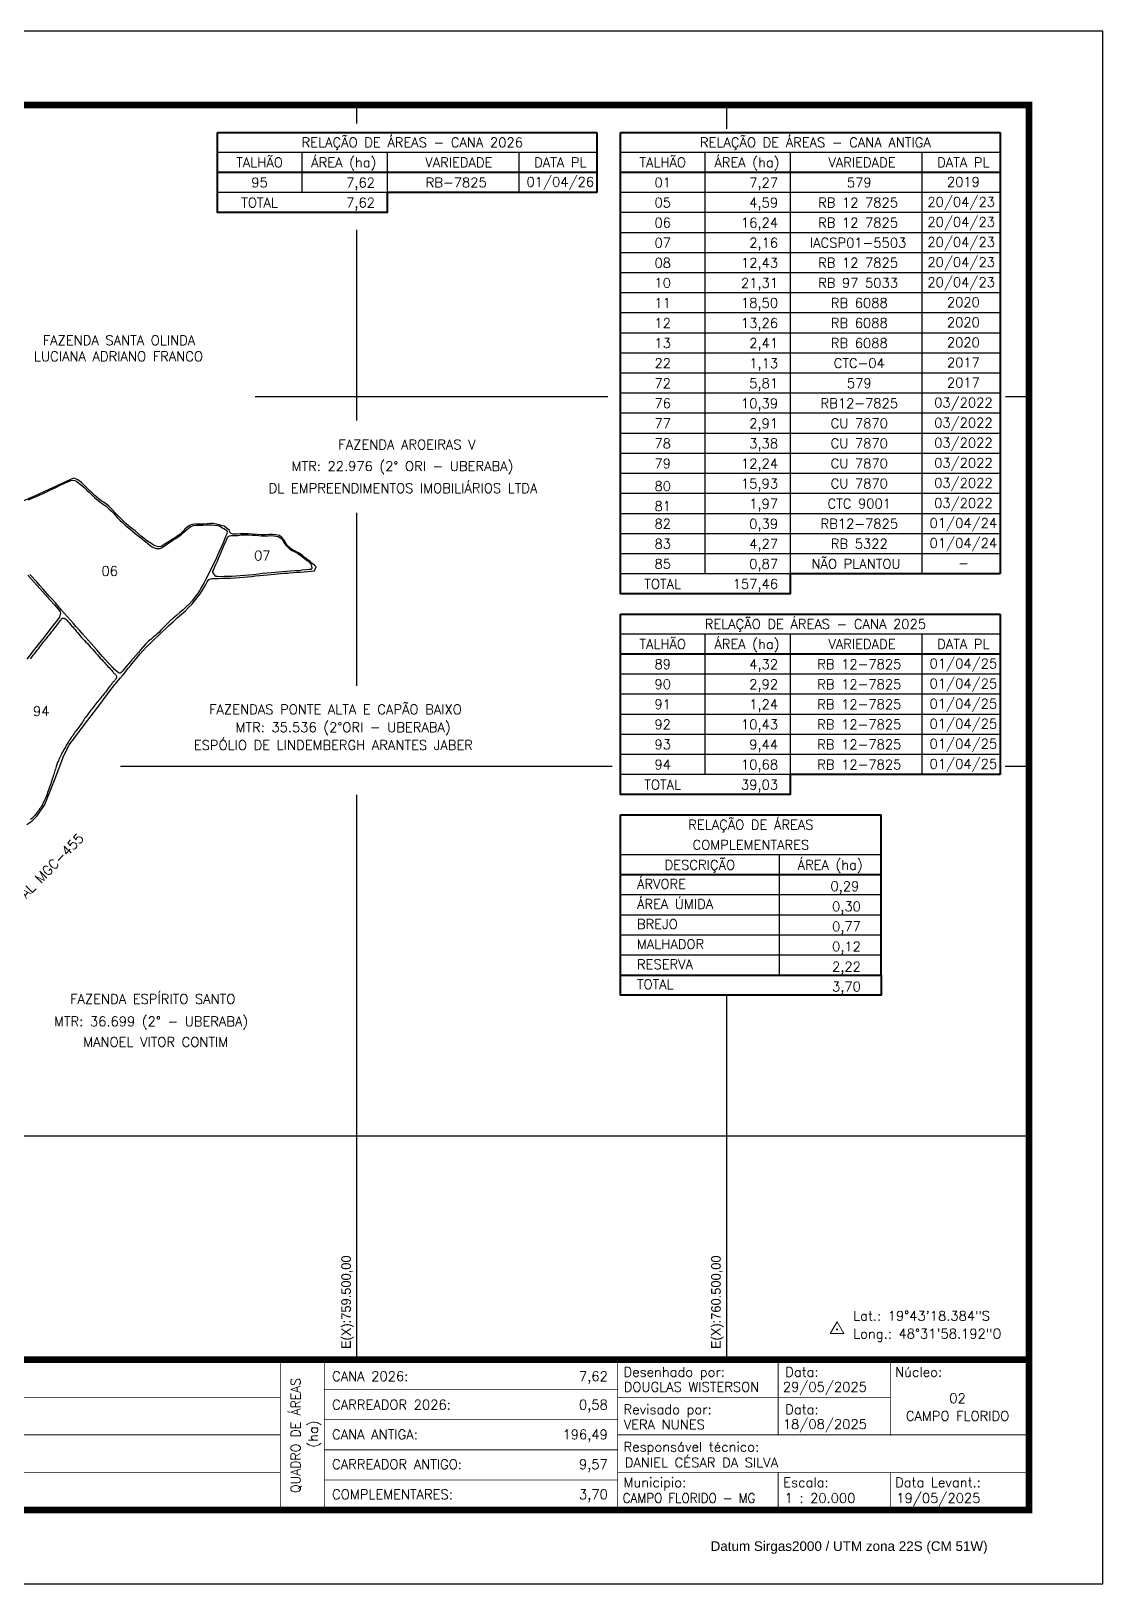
# Model space of a CAD drawing. Header units: feet. Extents: x 755577 to 761517, y 7815288 to 7819488.
# Drawn here: x 758619 to 761517, y 7815288 to 7819488 of the extents above; entities that cross this region are included whole.
import ezdxf
from ezdxf.enums import TextEntityAlignment as Align

# ---------------------------------------------------------------- set-up
doc = ezdxf.new("R2010")
doc.units = ezdxf.units.FT
doc.header["$MEASUREMENT"] = 0
doc.linetypes.add('LIN0', pattern=[0])
for name, color, linetype in [('0114000209', 1, 'Continuous'), ('0114000209006', 5, 'Continuous'), ('0114000209007', 5, 'Continuous'), ('0114000209008', 5, 'Continuous'), ('MALHA', 8, 'Continuous'), ('MARGEM', 5, 'Continuous'), ('QUADRO_DE_AREAS_CANA_2025', 7, 'Continuous'), ('QUADRO_DE_AREAS_CANA_ANTIGA', 7, 'Continuous'), ('QUADRO_DE_AREAS_COMPLEMENTARES', 7, 'Continuous'), ('TEXTO', 7, 'Continuous'), ('TEXTO_CONFRONTANTE', 7, 'Continuous')]:
    doc.layers.add(name, color=color, linetype=linetype)
doc.layers.add('0114000209094', color=5, linetype='Continuous', lineweight=25)
doc.styles.add('marcelo', font='arial.ttf')
doc.styles.add('Simplex', font='simplex.shx')

msp = doc.modelspace()

# ---------------------------------------------------------------- linework, layer by layer
at = {"layer": '0114000209'}
msp.add_lwpolyline([(758608.3, 7817342.4), (758621.1, 7817351.1), (758635.6, 7817366), (758656.8, 7817396.3), (758668.5, 7817425.6), (758685.9, 7817471.4), (758706, 7817524.6), (758722.3, 7817557.2), (758737.4, 7817577.7), (758763.4, 7817612.4), (758800.1, 7817659.9), (758830.5, 7817701), (758845.4, 7817720.4), (758861.4, 7817738.9), (758868.4, 7817747.1), (758875.4, 7817756), (758882, 7817764.6), (758889.2, 7817773.3), (758897, 7817783), (758905.1, 7817792.7), (758913.4, 7817802.4), (758922.2, 7817812.6), (758932.3, 7817823.2), (758942.8, 7817833.9), (758953.3, 7817843.8), (758962.7, 7817852.3), (758971.6, 7817861), (758981.5, 7817870.4), (758991.9, 7817880.5), (759003.1, 7817890.7), (759014.6, 7817901.1), (759026.3, 7817911), (759036.6, 7817920.3), (759045.3, 7817928.7), (759052.7, 7817936.3), (759059.8, 7817944.5), (759067.6, 7817954.5), (759076.2, 7817966.2), (759083.7, 7817977.9), (759090.6, 7817989.4), (759095.7, 7817998.8), (759100.3, 7818004.4), (759104.3, 7818006.6), (759108.6, 7818007.4), (759116.4, 7818007.8), (759125.5, 7818007.8), (759136, 7818008), (759146.7, 7818008), (759158, 7818008.4), (759170.3, 7818009.2), (759182.7, 7818010.1), (759194.3, 7818011.3), (759204.7, 7818012.2), (759215, 7818013.1), (759226.2, 7818014.3), (759237.3, 7818015.5), (759248, 7818016.5), (759258.2, 7818017.4), (759277.5, 7818019.4), (759294, 7818020.8), (759302.4, 7818021.8), (759308.8, 7818022.1), (759312.2, 7818022.2), (759318.9, 7818022.6), (759328.6, 7818023.4), (759338.6, 7818024.2), (759347.7, 7818024.7), (759357.6, 7818025.6), (759367.5, 7818026.5), (759377, 7818027.3), (759385.4, 7818028.2), (759389.9, 7818039.4), (759385.3, 7818043.4), (759379.6, 7818048.3), (759374, 7818053.3), (759368, 7818057.6), (759362.7, 7818061.7), (759358.2, 7818064.5), (759354.3, 7818068.9), (759349.3, 7818072.8), (759342.7, 7818076.9), (759333.7, 7818081.8), (759326.1, 7818085.4), (759318.8, 7818090.4), (759312.8, 7818095.5), (759307.9, 7818102.6), (759303.3, 7818110.9), (759297.6, 7818118.2), (759290.6, 7818123.9), (759281, 7818125.7), (759271.7, 7818126.1), (759263.4, 7818126.6), (759252.7, 7818125.7), (759241.3, 7818125.7), (759230.3, 7818126.7), (759218.3, 7818127.8), (759205.9, 7818128.4), (759194.7, 7818128.6), (759185, 7818128.1), (759176.5, 7818127.7), (759170.4, 7818127.4), (759164.6, 7818127.5), (759159.9, 7818129.2), (759156.6, 7818132.6), (759156.2, 7818136.9), (759141.7, 7818148.9), (759136.3, 7818150.2), (759128.5, 7818152.8), (759120, 7818154.8), (759111.5, 7818156.3), (759103.4, 7818156.1), (759095.3, 7818155.2), (759086.9, 7818154.7), (759077.9, 7818154.4), (759069.9, 7818154.1), (759062.5, 7818154.1), (759054.6, 7818153.5), (759047.5, 7818150.6), (759041.3, 7818146.2), (759035.4, 7818140.8), (759030.6, 7818135.1), (759026, 7818130.8), (759022.4, 7818127.7), (759017.2, 7818123.6), (759009.5, 7818118.8), (759001.7, 7818114), (758992.3, 7818107.8), (758983.6, 7818102.1), (758976.7, 7818097.6), (758970.8, 7818094.3), (758964.2, 7818093.5), (758957.7, 7818095.1), (758950.6, 7818098), (758942.9, 7818102.7), (758934.4, 7818108.7), (758926.4, 7818114.5), (758918.2, 7818120.8), (758909.5, 7818128), (758900.4, 7818136), (758890.9, 7818143.2), (758882.7, 7818150), (758875.9, 7818156.5), (758868.2, 7818163.4), (758860.4, 7818171.3), (758852.7, 7818178.8), (758845.8, 7818186.1), (758838.4, 7818193.8), (758829.4, 7818202.7), (758819.4, 7818210.9), (758809.3, 7818217.8), (758791.9, 7818232.2), (758764.9, 7818258), (758755.7, 7818267), (758746.1, 7818274), (758737.6, 7818277.8), (758734.3, 7818279.2), (758677.1, 7818252.8), (758630.7, 7818231.5), (758590.6, 7818213.8)], dxfattribs=at)
at = {"layer": '0114000209006'}
msp.add_lwpolyline([(758612.1, 7818220.4), (758622.4, 7818224.6), (758631.9, 7818228.7), (758640.9, 7818232.6), (758650, 7818236.6), (758659.2, 7818240.9), (758668.6, 7818245.4), (758678.3, 7818250.1), (758688.3, 7818254.9), (758697.9, 7818259.8), (758706.2, 7818263.9), (758720.7, 7818269.7), (758726.9, 7818272.2), (758732.5, 7818273), (758737.3, 7818272.3), (758743.1, 7818269.8), (758748.9, 7818265.7), (758755.5, 7818259.8), (758762.5, 7818253.4), (758769.8, 7818246.8), (758776.9, 7818240), (758784.4, 7818232.9), (758792.1, 7818226), (758799.5, 7818219.7), (758806.6, 7818213.8), (758814.2, 7818208.4), (758822.2, 7818202.8), (758830, 7818195.9), (758837, 7818189.6), (758842.6, 7818184.1), (758847.7, 7818178.1), (758853.1, 7818171.8), (758859.4, 7818165.3), (758866.3, 7818158.8), (758873.3, 7818152.9), (758879.6, 7818147.3), (758886.2, 7818141.5), (758901, 7818129.2), (758914.8, 7818118.1), (758921.3, 7818113.1), (758928.3, 7818107.3), (758935.4, 7818101.8), (758941.8, 7818097), (758946.9, 7818093.3), (758952.4, 7818090.4), (758957.9, 7818088.6), (758963.3, 7818088.2), (758968.3, 7818089), (758973.8, 7818091.2), (758980.3, 7818095.4), (758988.6, 7818100.9), (758996.6, 7818106.2), (759002.9, 7818110.9), (759010.4, 7818116), (759018, 7818120.8), (759025.2, 7818125.9), (759031.7, 7818131.8), (759038.3, 7818138.2), (759045, 7818144), (759051.7, 7818148.5), (759058.9, 7818150.9), (759067.1, 7818151.5), (759075, 7818151.6), (759083.8, 7818151.8), (759092.8, 7818152.4), (759101.4, 7818152.7), (759109, 7818152.6), (759116.4, 7818151.9), (759124.3, 7818150.7), (759131.1, 7818148.1), (759135.9, 7818144.9), (759140.4, 7818142.5), (759144.6, 7818139.7), (759146.5, 7818138), (759149.7, 7818135.3), (759148.5, 7818128.5), (759146.1, 7818123), (759143.4, 7818115.6), (759139.4, 7818106), (759134.3, 7818094.2), (759128.8, 7818081.9), (759123.4, 7818070.2), (759118.5, 7818059.3), (759113.6, 7818049.1), (759103.2, 7818028.1), (759092.8, 7818007.1), (759087.1, 7817996.6), (759081.4, 7817986.2), (759075.3, 7817975.8), (759069, 7817965.7), (759062.2, 7817956.6), (759054.9, 7817947.3), (759046.5, 7817938.2), (759038.2, 7817930.1), (759030.3, 7817923.1), (759021.7, 7817915.6), (759012.6, 7817907.6), (759003.7, 7817899.8), (758994.8, 7817891.8), (758986.2, 7817883.9), (758977.9, 7817875.5), (758970.6, 7817867.9), (758964.7, 7817861.6), (758959.4, 7817856.7), (758955.5, 7817853.5), (758950.7, 7817849.3), (758943.8, 7817843.6), (758936.3, 7817836.8), (758929.1, 7817829.5), (758922.4, 7817822.3), (758916.1, 7817815), (758909.5, 7817807.6), (758888.9, 7817783.8), (758872.2, 7817763.7), (758867.3, 7817758), (758863.4, 7817753.6), (758860.4, 7817751.2), (758858.1, 7817751), (758855.3, 7817752.4), (758850.9, 7817755.7), (758845, 7817761.1), (758838.3, 7817768.5), (758829.8, 7817777.4), (758812.7, 7817796.5), (758796.3, 7817815.6), (758788.9, 7817823.2), (758774.2, 7817840.2), (758758.4, 7817857.9), (758749.9, 7817867.7), (758741.5, 7817877), (758733.9, 7817885.8), (758709.9, 7817912.5), (758701.7, 7817922.2), (758693.4, 7817932.1), (758685.2, 7817941.3), (758676.9, 7817950.5), (758668.7, 7817959.8), (758651.7, 7817978.9), (758643.5, 7817988.4), (758634.8, 7817998.2), (758616.4, 7818018.6)], dxfattribs=at)
at = {"layer": '0114000209007'}
msp.add_lwpolyline([(759164.8, 7818123.6), (759171.3, 7818123.6), (759178.7, 7818124.1), (759187.6, 7818125.2), (759196.8, 7818126), (759207.2, 7818125.6), (759217.2, 7818125), (759226.5, 7818124.5), (759234.5, 7818123.6), (759241.3, 7818122.9), (759247.6, 7818122.6), (759254.6, 7818122.7), (759260.6, 7818123), (759267.9, 7818123.5), (759275.4, 7818123.2), (759281.8, 7818122.4), (759287.2, 7818120.7), (759292.3, 7818118.1), (759296.9, 7818114.6), (759300.2, 7818110.1), (759303.1, 7818104.8), (759307.3, 7818098.7), (759312.9, 7818092.8), (759318, 7818087.5), (759325.4, 7818083.4), (759332.2, 7818079.7), (759339.5, 7818075.6), (759346.1, 7818071.7), (759352.1, 7818067.1), (759357.6, 7818062.4), (759363.2, 7818058.2), (759367.4, 7818054.9), (759371, 7818051.8), (759374.1, 7818049.1), (759375.7, 7818046.9), (759376.7, 7818044.1), (759377.4, 7818041), (759378.4, 7818037.5), (759378.7, 7818035), (759377.7, 7818032.7), (759375.7, 7818032), (759371.3, 7818031.7), (759363, 7818030.8), (759352.7, 7818029.9), (759343.2, 7818028.6), (759333.1, 7818028), (759321.2, 7818027.3), (759309.9, 7818026.2), (759299.5, 7818025.3), (759288.9, 7818024.6), (759279.3, 7818023.5), (759269, 7818022.7), (759257.2, 7818022), (759245.7, 7818020.6), (759234, 7818019.2), (759221.1, 7818017.4), (759209.1, 7818016.2), (759196.9, 7818015.5), (759184.3, 7818014.6), (759172.8, 7818013.6), (759162.7, 7818013), (759152.3, 7818012.6), (759141.2, 7818012.5), (759130.4, 7818012.4), (759123.7, 7818012.5), (759119.8, 7818012.6), (759117.7, 7818013.4), (759115.8, 7818016.1), (759113.2, 7818020.1), (759111, 7818023.7), (759110.9, 7818026.9), (759112.2, 7818030.2), (759115.3, 7818036.8), (759119.2, 7818045.3), (759123.2, 7818054.6), (759127.2, 7818064.3), (759131.7, 7818074.4), (759136.1, 7818084.7), (759140, 7818094.4), (759143.9, 7818103.7), (759147.4, 7818111.4), (759149.7, 7818116.4), (759151.5, 7818120), (759154.2, 7818121.9), (759156.1, 7818122.6), (759160.3, 7818123.5)], close=True, dxfattribs=at)
at = {"layer": '0114000209008'}
msp.add_lwpolyline([(758610.7, 7818016.4), (758635.2, 7817989.4), (758657.2, 7817964.5), (758670.7, 7817949.3), (758682.5, 7817936.5), (758692.5, 7817924.8), (758696.3, 7817920.4), (758698.1, 7817917.2), (758698.7, 7817913.9), (758698.2, 7817910), (758697.3, 7817906.3), (758695.8, 7817902.9), (758692.8, 7817898.2), (758688.6, 7817892.9), (758683.8, 7817886.7), (758677.5, 7817878.5), (758670.3, 7817869.1), (758654.4, 7817848.8), (758638.5, 7817828.6), (758622.5, 7817808.3), (758607.9, 7817789.1)], dxfattribs=at)
at = {"layer": '0114000209094'}
msp.add_lwpolyline([(758617.5, 7817790.2), (758621.2, 7817795), (758624.8, 7817799.7), (758628.7, 7817804), (758632.4, 7817808.5), (758635.8, 7817813.2), (758639.1, 7817817.7), (758642.5, 7817822.2), (758645.9, 7817826.5), (758649.4, 7817830.8), (758652.5, 7817834.9), (758655.7, 7817838.6), (758658.8, 7817842.3), (758662, 7817846.2), (758665.1, 7817850.3), (758668.4, 7817854.5), (758671.8, 7817858.7), (758674.9, 7817862.9), (758678.2, 7817867), (758681.5, 7817871), (758684.7, 7817875.1), (758688, 7817879.3), (758691.2, 7817883.3), (758693.9, 7817887), (758696.4, 7817890.4), (758698.6, 7817893.5), (758700.4, 7817896.1), (758701.8, 7817898.2), (758703.3, 7817899.5), (758704.9, 7817900.2), (758706.8, 7817900.3), (758708.6, 7817899.9), (758710.7, 7817898.9), (758713, 7817897.1), (758715.7, 7817894.5), (758718.8, 7817891.1), (758722.3, 7817887.4), (758725.8, 7817883.5), (758729, 7817879.8), (758732, 7817876.4), (758735.1, 7817873), (758738.3, 7817869.3), (758741.6, 7817865.4), (758745, 7817861.2), (758748.4, 7817856.9), (758752, 7817852.6), (758755.7, 7817848.2), (758759.7, 7817843.9), (758763.8, 7817839.8), (758767.8, 7817835.7), (758771.7, 7817831.5), (758775.6, 7817827.2), (758779.5, 7817822.8), (758783.3, 7817818.4), (758787.1, 7817814.2), (758790.8, 7817810.1), (758794.6, 7817805.7), (758798.6, 7817801.3), (758802.5, 7817796.9), (758806.5, 7817792.4), (758810.4, 7817788.1), (758814, 7817784.2), (758817.5, 7817780.4), (758820.9, 7817776.6), (758824.2, 7817773), (758827.3, 7817769.5), (758830.3, 7817766.4), (758833, 7817763.5), (758835.2, 7817761), (758837.6, 7817758.5), (758839.7, 7817756.2), (758841.2, 7817754.4), (758842.6, 7817752.7), (758844, 7817750.9), (758845.8, 7817749.2), (758847.2, 7817747.5), (758848.2, 7817745.9), (758849.2, 7817744.2), (758850.1, 7817742.3), (758850.4, 7817740.6), (758850.5, 7817739.2), (758850, 7817737.5), (758848.9, 7817735.7), (758847.4, 7817734), (758846, 7817732.4), (758844.5, 7817730.8), (758843, 7817729.3), (758841.5, 7817727.7), (758840.1, 7817726.1), (758838.8, 7817724.8), (758838.1, 7817723.3), (758837.2, 7817722), (758836.6, 7817720.9), (758835.9, 7817720), (758835.1, 7817719.2), (758834.7, 7817718.8), (758833.6, 7817717.5), (758832.3, 7817715.9), (758830.8, 7817713.9), (758829.1, 7817711.6), (758827.2, 7817709), (758825.1, 7817706.3), (758822.9, 7817703.4), (758820.6, 7817700.3), (758817.9, 7817697), (758815.2, 7817693.6), (758812.7, 7817690.3), (758810.1, 7817687.3), (758807.8, 7817684.3), (758805.4, 7817681.3), (758802.7, 7817678.3), (758799.9, 7817675.1), (758797.1, 7817671.7), (758794.4, 7817668.3), (758791.6, 7817664.8), (758788.9, 7817661.3), (758786.4, 7817657.9), (758783.8, 7817654.5), (758781.1, 7817651.1), (758778.6, 7817647.9), (758776.2, 7817645), (758773.9, 7817641.9), (758771.5, 7817638.6), (758768.8, 7817635.2), (758766.3, 7817631.7), (758764.1, 7817628.6), (758762, 7817625.5), (758760.1, 7817622.3), (758758.1, 7817619.1), (758756, 7817615.7), (758753.5, 7817612.3), (758751.1, 7817609), (758748.6, 7817605.5), (758746, 7817601.9), (758743.1, 7817598.4), (758740.4, 7817595), (758738.1, 7817591.5), (758735.9, 7817588.2), (758733.5, 7817584.6), (758731, 7817581), (758728.2, 7817577.2), (758725.5, 7817573.3), (758722.8, 7817569.5), (758720.2, 7817565.5), (758717.9, 7817561.3), (758715.5, 7817557.2), (758713, 7817553.1), (758710.7, 7817548.9), (758708.3, 7817544.7), (758706, 7817540.6), (758703.7, 7817536.5), (758701.5, 7817532.5), (758699.5, 7817528.7), (758697.7, 7817524.9), (758696.2, 7817521.1), (758694.8, 7817517.5), (758693.4, 7817514.4), (758692, 7817511.9), (758691, 7817509.8), (758690.1, 7817507.3), (758689, 7817504.7), (758688.1, 7817501.8), (758687, 7817498.7), (758686, 7817495.4), (758685, 7817492.1), (758684, 7817488.6), (758683, 7817484.9), (758682, 7817481.2), (758680.8, 7817477.4), (758679.5, 7817473.4), (758678.2, 7817469.3), (758676.8, 7817465.4), (758675.3, 7817461.1), (758674, 7817456.7), (758672.5, 7817452.2), (758670.9, 7817447.6), (758669.3, 7817442.8), (758667.4, 7817437.8), (758665.8, 7817433.1), (758664.2, 7817428.6), (758662.5, 7817424.1), (758660.8, 7817419.7), (758659.1, 7817415.6), (758657.5, 7817411.9), (758655.7, 7817408.3), (758654, 7817404.7), (758652.4, 7817401.4), (758650.9, 7817398.1), (758649.2, 7817394.6), (758647.3, 7817391.4), (758645.4, 7817388.4), (758643.5, 7817385.5), (758641.4, 7817382.3), (758639.2, 7817379.3), (758636.8, 7817376.1), (758634.2, 7817372.9), (758631.6, 7817369.6), (758629.1, 7817366.5), (758626.6, 7817363.6), (758623.9, 7817361), (758621.1, 7817358.4), (758618.2, 7817355.8)], dxfattribs=at)
at = {"layer": 'MALHA'}
for points in [[(759500, 7819238.5), (759500, 7819288.1)], [(760500, 7819223.8), (760500, 7819288.1)], [(759500, 7818435), (759500, 7818950.2)], [(759225, 7818500), (760178.7, 7818500)], [(761253.6, 7818500), (761317.2, 7818500)], [(759500, 7817717.6), (759500, 7818184.8)], [(758860.7, 7817500), (760190.4, 7817500)], [(761253.2, 7817500), (761317.2, 7817500)], [(759500, 7815894.7), (759500, 7817422.7)], [(760500, 7815894.7), (760500, 7816880.1)], [(758047.1, 7816500), (761317.2, 7816500)]]:
    msp.add_lwpolyline(points, dxfattribs=at)
at = {"layer": 'MARGEM', "color": 174, "linetype": 'LIN0', "flags": 128}
msp.add_lwpolyline([(761517.2, 7819488.1), (755577.2, 7819488.1), (755577.2, 7815288.1), (761517.2, 7815288.1)], close=True, dxfattribs=at)
at = {"layer": 'MARGEM', "color": 174, "linetype": 'LIN0', "const_width": 18.2, "flags": 128}
for points in [[(761317.2, 7819288.1), (755777.2, 7819288.1), (755777.2, 7815488.1), (761317.2, 7815488.1)], [(757517.2, 7815894.7), (761317.2, 7815894.7), (761317.2, 7815488.1), (757517.2, 7815488.1)]]:
    msp.add_lwpolyline(points, close=True, dxfattribs=at)
at = {"layer": 'MARGEM', "color": 174, "linetype": 'LIN0', "const_width": 2.02, "flags": 128}
for points in [[(759293.5, 7815894.7), (759293.5, 7815493.1)], [(759412, 7815894.7), (759412, 7815493.1)], [(760205.3, 7815894.7), (760205.3, 7815493.1)], [(760639.2, 7815691.4), (760639.2, 7815894.7)], [(760942.6, 7815691.4), (760942.6, 7815894.7)], [(758000.4, 7815793.1), (759293.5, 7815793.1)], [(759412, 7815813.4), (760205.3, 7815813.4)], [(760205.3, 7815793.1), (760942.6, 7815793.1)], [(759412, 7815732.1), (760205.3, 7815732.1)], [(758000.4, 7815691.4), (759293.5, 7815691.4)], [(760205.3, 7815691.4), (761317.5, 7815691.4)], [(759412, 7815650.8), (760205.3, 7815650.8)], [(757517.2, 7815589.8), (759293.5, 7815589.8)], [(759412, 7815569.4), (760205.3, 7815569.4)], [(760205.3, 7815589.8), (761317.4, 7815589.8)], [(760639.2, 7815589.8), (760639.2, 7815489)], [(760942.6, 7815589.8), (760942.6, 7815489)]]:
    msp.add_lwpolyline(points, dxfattribs=at)
at = {"layer": 'QUADRO_DE_AREAS_CANA_2025', "color": 174, "linetype": 'ByBlock', "lineweight": 40}
for p, q in [((759123.3, 7819214.2), (760149.3, 7819214.2)), ((759123.3, 7819051.3), (759123.3, 7819214.2)), ((760149.3, 7819214.2), (760149.3, 7819051.3)), ((760149.3, 7819105.6), (759123.3, 7819105.6)), ((760213.1, 7817911.4), (761239.1, 7817911.4)), ((760213.1, 7817477.2), (760213.1, 7817911.4)), ((761239.1, 7817911.4), (761239.1, 7817477.2)), ((761239.1, 7817802.9), (760213.1, 7817802.9))]:
    msp.add_line(p, q, dxfattribs=at)
at = {"layer": 'QUADRO_DE_AREAS_CANA_2025', "linetype": 'Continuous'}
for p, q in [((760149.3, 7819159.9), (759123.3, 7819159.9)), ((759351, 7819159.9), (759351, 7819051.3)), ((759938.1, 7819159.9), (759938.1, 7819051.3)), ((761239.1, 7817857.1), (760213.1, 7817857.1)), ((760440.8, 7817857.1), (760440.8, 7817477.2)), ((761027.9, 7817857.1), (761027.9, 7817477.2)), ((761239.1, 7817748.6), (760213.1, 7817748.6)), ((761239.1, 7817694.3), (760213.1, 7817694.3)), ((761239.1, 7817640), (760213.1, 7817640)), ((761239.1, 7817585.7), (760213.1, 7817585.7)), ((761239.1, 7817531.4), (760213.1, 7817531.4))]:
    msp.add_line(p, q, dxfattribs=at)
for points in [[(759582.1, 7819159.9), (759582.1, 7819051.3)], [(759582.1, 7819051.3), (759123.3, 7819051.3)], [(760671.9, 7817857.1), (760671.9, 7817477.2)], [(760671.9, 7817477.2), (760213.1, 7817477.2)]]:
    msp.add_lwpolyline(points, dxfattribs=at)
at = {"layer": 'QUADRO_DE_AREAS_CANA_2025', "color": 174, "linetype": 'ByBlock', "lineweight": 40}
for points in [[(760149.3, 7819051.3), (759582.1, 7819051.3), (759582.1, 7818997.1), (759123.3, 7818997.1), (759123.3, 7819051.3)], [(761239.1, 7817477.2), (760671.9, 7817477.2), (760671.9, 7817422.9), (760213.1, 7817422.9), (760213.1, 7817477.2)]]:
    msp.add_lwpolyline(points, dxfattribs=at)
at = {"layer": 'QUADRO_DE_AREAS_CANA_ANTIGA', "color": 174, "linetype": 'ByBlock', "lineweight": 40}
for p, q in [((760213.1, 7819214.2), (761239.1, 7819214.2)), ((760213.1, 7818020), (760213.1, 7819214.2)), ((761239.1, 7819214.2), (761239.1, 7818020)), ((761239.1, 7819105.6), (760213.1, 7819105.6))]:
    msp.add_line(p, q, dxfattribs=at)
at = {"layer": 'QUADRO_DE_AREAS_CANA_ANTIGA', "linetype": 'Continuous'}
for p, q in [((761239.1, 7819159.9), (760213.1, 7819159.9)), ((760440.8, 7819159.9), (760440.8, 7818020)), ((761027.9, 7819159.9), (761027.9, 7818020)), ((761239.1, 7819051.3), (760213.1, 7819051.3)), ((761239.1, 7818997.1), (760213.1, 7818997.1)), ((761239.1, 7818942.8), (760213.1, 7818942.8)), ((761239.1, 7818888.5), (760213.1, 7818888.5)), ((761239.1, 7818834.2), (760213.1, 7818834.2)), ((761239.1, 7818779.9), (760213.1, 7818779.9)), ((761239.1, 7818725.7), (760213.1, 7818725.7)), ((761239.1, 7818671.4), (760213.1, 7818671.4)), ((761239.1, 7818617.1), (760213.1, 7818617.1)), ((761239.1, 7818562.8), (760213.1, 7818562.8)), ((761239.1, 7818508.5), (760213.1, 7818508.5)), ((761239.1, 7818454.2), (760213.1, 7818454.2)), ((761239.1, 7818400), (760213.1, 7818400)), ((761239.1, 7818345.7), (760213.1, 7818345.7)), ((761239.1, 7818291.4), (760213.1, 7818291.4)), ((761239.1, 7818237.1), (760213.1, 7818237.1)), ((761239.1, 7818182.8), (760213.1, 7818182.8)), ((761239.1, 7818128.6), (760213.1, 7818128.6)), ((761239.1, 7818074.3), (760213.1, 7818074.3))]:
    msp.add_line(p, q, dxfattribs=at)
for points in [[(760671.9, 7819159.9), (760671.9, 7818020)], [(760671.9, 7818020), (760213.1, 7818020)]]:
    msp.add_lwpolyline(points, dxfattribs=at)
at = {"layer": 'QUADRO_DE_AREAS_CANA_ANTIGA', "color": 174, "linetype": 'ByBlock', "lineweight": 40}
msp.add_lwpolyline([(761239.1, 7818020), (760671.9, 7818020), (760671.9, 7817965.7), (760213.1, 7817965.7), (760213.1, 7818020)], dxfattribs=at)
at = {"layer": 'QUADRO_DE_AREAS_COMPLEMENTARES', "color": 174, "linetype": 'ByBlock', "lineweight": 40}
for p, q in [((760213.1, 7817368.6), (760917.6, 7817368.6)), ((760213.1, 7816934.3), (760213.1, 7817368.6)), ((760917.6, 7816934.3), (760917.6, 7817368.6)), ((760917.6, 7817205.8), (760213.1, 7817205.8))]:
    msp.add_line(p, q, dxfattribs=at)
at = {"layer": 'QUADRO_DE_AREAS_COMPLEMENTARES', "linetype": 'Continuous'}
for p, q in [((760917.6, 7817260), (760213.1, 7817260)), ((760642, 7817260), (760642, 7816934.3)), ((760917.6, 7817151.5), (760213.1, 7817151.5)), ((760917.6, 7817097.2), (760213.1, 7817097.2)), ((760917.6, 7817042.9), (760213.1, 7817042.9)), ((760917.6, 7816988.6), (760213.1, 7816988.6))]:
    msp.add_line(p, q, dxfattribs=at)
at = {"layer": 'QUADRO_DE_AREAS_COMPLEMENTARES', "color": 174, "linetype": 'ByBlock', "lineweight": 40}
msp.add_lwpolyline([(760213.1, 7816934.3), (760917.6, 7816934.3), (760917.6, 7816880.1), (760213.1, 7816880.1)], close=True, dxfattribs=at)
at = {"layer": 'TEXTO', "color": 7, "lineweight": 9, "flags": 128}
msp.add_lwpolyline([(760780.2, 7815965.9), (760816.4, 7815965.9), (760798.3, 7815997.2)], close=True, dxfattribs=at)
at = {"layer": 'TEXTO', "color": 7, "lineweight": 9, "const_width": 2.83, "flags": 128}
msp.add_lwpolyline([(760796.9, 7815976.4, -1), (760799.7, 7815976.4, -1)], format="xyb", close=True, dxfattribs=at)

# ---------------------------------------------------------------- texts
at = {"layer": 'MALHA'}
for s, p in [('E(X):759.500,00', (759491.8, 7815923.4)), ('E(X):760.500,00', (760491.8, 7815923.4))]:
    msp.add_text(s, height=26, rotation=90, dxfattribs=at).set_placement(p, align=Align.BOTTOM_LEFT)
at = {"layer": 'MARGEM', "color": 7, "linetype": 'Continuous', "lineweight": 9}
for s, style, p in [('Desenhado por:', 'Simplex', (760221.1, 7815874.5)), ('Data:', 'Simplex', (760658.3, 7815874.5)), ('Núcleo:', 'Simplex', (760955.3, 7815874.5)), ('Revisado por:', 'Simplex', (760221.1, 7815773.3)), ('Data:', 'Simplex', (760658.3, 7815773.3)), ('Responsável técnico:', 'Simplex', (760221.1, 7815672)), ('Municipio:', 'Simplex', (760221.1, 7815575.8)), ('Escala:', 'Simplex', (760653.1, 7815575.8)), ('Data Levant.:', 'Simplex', (760955.3, 7815575.8)), ('Datum Sirgas2000 / UTM zona 22S (CM 51W)', 'marcelo', (760456.6, 7815403.4))]:
    msp.add_text(s, height=26, dxfattribs=dict(at, style=style)).set_placement(p, align=Align.TOP_LEFT)
at = {"layer": 'MARGEM', "color": 7, "linetype": 'Continuous', "style": 'Simplex', "width": 0.95}
msp.add_text('QUADRO DE ÁREAS', height=26, rotation=90, dxfattribs=at).set_placement((759334.6, 7815689.5), align=Align.MIDDLE_CENTER)
at = {"layer": 'MARGEM', "color": 7, "linetype": 'Continuous', "style": 'Simplex'}
for s, p in [('CANA 2026:', (759433.2, 7815863)), ('DOUGLAS WISTERSON', (760221.6, 7815834.1)), ('29/05/2025', (760651.8, 7815834.1)), ('CARREADOR 2026:', (759433.2, 7815786)), ('18/08/2025', (760651.8, 7815733.3)), ('CANA ANTIGA:', (759433.2, 7815705.4)), ('VERA NUNES', (760221.6, 7815732.4)), ('CARREADOR ANTIGO:', (759433.2, 7815624.8)), ('DANIEL CÉSAR DA SILVA', (760224.5, 7815629.6)), ('COMPLEMENTARES:', (759433.2, 7815543.5)), ('1 : 20.000', (760656.5, 7815533.4)), ('19/05/2025', (760958.7, 7815533.4))]:
    msp.add_text(s, height=26, dxfattribs=at).set_placement(p, align=Align.TOP_LEFT)
for s, p in [('7,62', (760178.7, 7815863)), ('0,58', (760178.7, 7815786)), ('196,49', (760178.7, 7815705.4)), ('9,57', (760178.7, 7815624.8)), ('3,70', (760178.7, 7815543.5))]:
    msp.add_text(s, height=26, dxfattribs=at).set_placement(p, align=Align.TOP_RIGHT)
for s, p in [('02', (761124.3, 7815790.4)), ('CAMPO FLORIDO', (761124.3, 7815742.4))]:
    msp.add_text(s, height=26, dxfattribs=at).set_placement(p, align=Align.MIDDLE_CENTER)
msp.add_text('(ha)', height=26, rotation=90, dxfattribs=at).set_placement((759382.1, 7815693.5), align=Align.MIDDLE_CENTER)
at = {"layer": 'MARGEM', "color": 7, "linetype": 'Continuous', "style": 'Simplex', "width": 0.91}
msp.add_text('CAMPO FLORIDO - MG', height=26, dxfattribs=at).set_placement((760218.7, 7815533.4), align=Align.TOP_LEFT)
at = {"layer": 'QUADRO_DE_AREAS_CANA_2025', "linetype": 'Continuous', "style": 'Simplex'}
for s, p in [('RELAÇÃO DE ÁREAS - CANA 2026', (759650, 7819187.1)), ('TALHÃO', (759237.2, 7819132.8)), ('ÁREA (ha)', (759464.9, 7819132.8)), ('VARIEDADE', (759775.9, 7819132.8)), ('DATA PL', (760050.2, 7819132.8)), ('01/04/26', (760050.2, 7819080.2)), ('95', (759237.2, 7819078.5)), ('RB-7825', (759768.7, 7819078.5)), ('TOTAL', (759237.2, 7819024.2)), ('RELAÇÃO DE ÁREAS - CANA 2025', (760739.8, 7817884.3)), ('TALHÃO', (760327, 7817830)), ('ÁREA (ha)', (760554.7, 7817830)), ('VARIEDADE', (760865.7, 7817830)), ('DATA PL', (761140, 7817830)), ('89', (760327, 7817775.7)), ('RB 12-7825', (760858.5, 7817775.7)), ('01/04/25', (761140, 7817777.5)), ('90', (760327, 7817721.4)), ('RB 12-7825', (760858.5, 7817721.4)), ('01/04/25', (761140, 7817723.2)), ('91', (760327, 7817667.2)), ('RB 12-7825', (760858.5, 7817667.2)), ('01/04/25', (761140, 7817668.9)), ('01/04/25', (761140, 7817614.6)), ('92', (760327, 7817612.9)), ('RB 12-7825', (760858.5, 7817612.9)), ('93', (760327, 7817558.6)), ('RB 12-7825', (760858.5, 7817558.6)), ('01/04/25', (761140, 7817560.4)), ('94', (760327, 7817504.3)), ('RB 12-7825', (760858.5, 7817504.3)), ('01/04/25', (761140, 7817506.1)), ('TOTAL', (760327, 7817450))]:
    msp.add_text(s, height=26, dxfattribs=at).set_placement(p, align=Align.MIDDLE_CENTER)
for s, p in [('7,62', (759549.1, 7819065.3)), ('7,62', (759549.1, 7819011.1)), ('4,32', (760639, 7817762.6)), ('2,92', (760639, 7817708.3)), ('1,24', (760639, 7817654)), ('10,43', (760639, 7817599.7)), ('9,44', (760639, 7817545.5)), ('10,68', (760639, 7817491.2)), ('39,03', (760639, 7817436.9))]:
    msp.add_text(s, height=26, dxfattribs=at).set_placement(p, align=Align.RIGHT)
at = {"layer": 'QUADRO_DE_AREAS_CANA_ANTIGA', "linetype": 'Continuous', "style": 'Simplex'}
for s, p in [('RELAÇÃO DE ÁREAS - CANA ANTIGA', (760739.8, 7819187.1)), ('TALHÃO', (760327, 7819132.8)), ('ÁREA (ha)', (760554.7, 7819132.8)), ('VARIEDADE', (760865.7, 7819132.8)), ('DATA PL', (761140, 7819132.8)), ('01', (760327, 7819078.5)), ('579', (760858.5, 7819078.5)), ('2019', (761140, 7819080.2)), ('05', (760327, 7819024.2)), ('RB 12 7825', (760855.2, 7819024.2)), ('20/04/23', (761134, 7819026)), ('06', (760327, 7818969.9)), ('RB 12 7825', (760855.2, 7818969.9)), ('20/04/23', (761134, 7818971.7)), ('20/04/23', (761134, 7818917.4)), ('07', (760327, 7818915.6)), ('IACSP01-5503', (760855.2, 7818915.6)), ('08', (760327, 7818861.4)), ('RB 12 7825', (760855.2, 7818861.4)), ('20/04/23', (761134, 7818863.1)), ('10', (760327, 7818807.1)), ('RB 97 5033', (760855.2, 7818807.1)), ('20/04/23', (761134, 7818808.8)), ('11', (760327, 7818752.8)), ('RB 6088', (760858.5, 7818752.8)), ('2020', (761140, 7818754.6)), ('12', (760327, 7818698.5)), ('RB 6088', (760858.5, 7818698.5)), ('2020', (761140, 7818700.3)), ('13', (760327, 7818644.2)), ('RB 6088', (760858.5, 7818644.2)), ('2020', (761140, 7818646)), ('22', (760327, 7818589.9)), ('CTC-04', (760858.5, 7818589.9)), ('2017', (761140, 7818591.7)), ('72', (760327, 7818535.7)), ('579', (760858.5, 7818535.7)), ('2017', (761140, 7818537.4)), ('76', (760327, 7818481.4)), ('RB12-7825', (760858.5, 7818481.4)), ('03/2022', (761140, 7818483.1)), ('77', (760327, 7818427.1)), ('CU 7870', (760858.5, 7818427.1)), ('03/2022', (761140, 7818428.9)), ('78', (760327, 7818372.8)), ('CU 7870', (760858.5, 7818372.8)), ('03/2022', (761140, 7818374.6)), ('79', (760327, 7818318.5)), ('CU 7870', (760858.5, 7818318.5)), ('03/2022', (761140, 7818320.3)), ('80', (760327, 7818257.4)), ('CU 7870', (760858.5, 7818264.3)), ('03/2022', (761140, 7818266)), ('81', (760327, 7818203.2)), ('CTC 9001', (760858.5, 7818210)), ('03/2022', (761140, 7818211.7)), ('01/04/24', (761140, 7818157.5)), ('82', (760327, 7818155.7)), ('RB12-7825', (760858.5, 7818155.7)), ('83', (760327, 7818101.4)), ('RB 5322', (760858.5, 7818101.4)), ('01/04/24', (761140, 7818103.2)), ('85', (760327, 7818047.1)), ('NÃO PLANTOU ', (760858.5, 7818047.1)), ('-', (761140, 7818048.9)), ('TOTAL', (760327, 7817992.8))]:
    msp.add_text(s, height=26, dxfattribs=at).set_placement(p, align=Align.MIDDLE_CENTER)
for s, p in [('7,27', (760639, 7819065.3)), ('4,59', (760639, 7819011.1)), ('16,24', (760639, 7818956.8)), ('2,16', (760639, 7818902.5)), ('12,43', (760639, 7818848.2)), ('21,31', (760639, 7818793.9)), ('18,50', (760639, 7818739.7)), ('13,26', (760639, 7818685.4)), ('2,41', (760639, 7818631.1)), ('1,13', (760639, 7818576.8)), ('5,81', (760639, 7818522.5)), ('10,39', (760639, 7818468.2)), ('2,91', (760639, 7818414)), ('3,38', (760639, 7818359.7)), ('12,24', (760639, 7818305.4)), ('15,93', (760639, 7818251.1)), ('1,97', (760639, 7818196.8)), ('0,39', (760639, 7818142.6)), ('4,27', (760639, 7818088.3)), ('0,87', (760639, 7818034)), ('157,46', (760639, 7817979.7))]:
    msp.add_text(s, height=26, dxfattribs=at).set_placement(p, align=Align.RIGHT)
at = {"layer": 'QUADRO_DE_AREAS_COMPLEMENTARES', "linetype": 'Continuous', "style": 'Simplex'}
for s, p in [('RELAÇÃO DE ÁREAS', (760565.4, 7817341.5)), ('COMPLEMENTARES', (760565.4, 7817287.2)), ('DESCRIÇÃO', (760427.5, 7817232.9)), ('ÁREA (ha)', (760779.8, 7817232.9))]:
    msp.add_text(s, height=26, dxfattribs=at).set_placement(p, align=Align.MIDDLE_CENTER)
for s, p in [('ÁRVORE', (760257.5, 7817181.3)), ('ÁREA ÚMIDA', (760257.5, 7817127)), ('BREJO', (760257.5, 7817072.7)), ('MALHADOR', (760257.5, 7817018.5)), ('RESERVA', (760257.5, 7816964.2)), ('TOTAL', (760257.5, 7816909.9))]:
    msp.add_text(s, height=26, dxfattribs=at).set_placement(p, align=Align.MIDDLE_LEFT)
for s, p in [('0,29', (760858.5, 7817162)), ('0,30', (760862.9, 7817107.7)), ('0,77', (760862.9, 7817053.4)), ('0,12', (760862.9, 7816999.2)), ('2,22', (760862.9, 7816944.9)), ('3,70', (760862.9, 7816890.6))]:
    msp.add_text(s, height=26, dxfattribs=at).set_placement(p, align=Align.RIGHT)
at = {"layer": 'TEXTO', "linetype": 'Continuous', "style": 'Simplex'}
for s, p in [('07', (759222.3, 7818056.4)), ('06', (758809.6, 7818014.8)), ('94', (758624.6, 7817635.8))]:
    msp.add_text(s, height=26, dxfattribs=at).set_placement(p)
at = {"layer": 'TEXTO', "linetype": 'ByBlock', "style": 'Simplex'}
msp.add_text('ESTRADA MUNICIPAL MGC-455', height=26, rotation=45.7214, dxfattribs=at).set_placement((758392.4, 7816921.3))
for s, p in [('Lat.: 19°43\'18.384"S', (760841.9, 7816000.3, 1313.5)), ('Long.: 48°31\'58.192"O', (760841.9, 7815952, 1313.5))]:
    msp.add_text(s, height=26, dxfattribs=at).set_placement(p)
at = {"layer": 'TEXTO_CONFRONTANTE', "linetype": 'ByBlock', "style": 'Simplex'}
for s, p in [('FAZENDA SANTA OLINDA', (758650.9, 7818638.8)), ('LUCIANA ADRIANO FRANCO', (758627.3, 7818595.4)), ('FAZENDA AROEIRAS V', (759450.1, 7818356.8)), ('MTR: 22.976 (2° ORI - UBERABA)', (759323.8, 7818298.3)), (' DL EMPREENDIMENTOS IMOBILIÁRIOS LTDA', (759243.9, 7818238.7)), ('FAZENDAS PONTE ALTA E CAPÃO BAIXO', (759100.8, 7817640.4)), ('MTR: 35.536 (2°ORI - UBERABA)', (759172.2, 7817592.1)), ('ESPÓLIO DE LINDEMBERGH ARANTES JABER', (759059.4, 7817543.8)), ('FAZENDA ESPÍRITO SANTO', (758724.8, 7816857.2)), ('MTR: 36.699 (2° - UBERABA)', (758681.5, 7816796.7)), ('MANOEL VITOR CONTIM', (758760.1, 7816741.1))]:
    msp.add_text(s, height=26, dxfattribs=at).set_placement(p)

doc.saveas('drawing.dxf')
